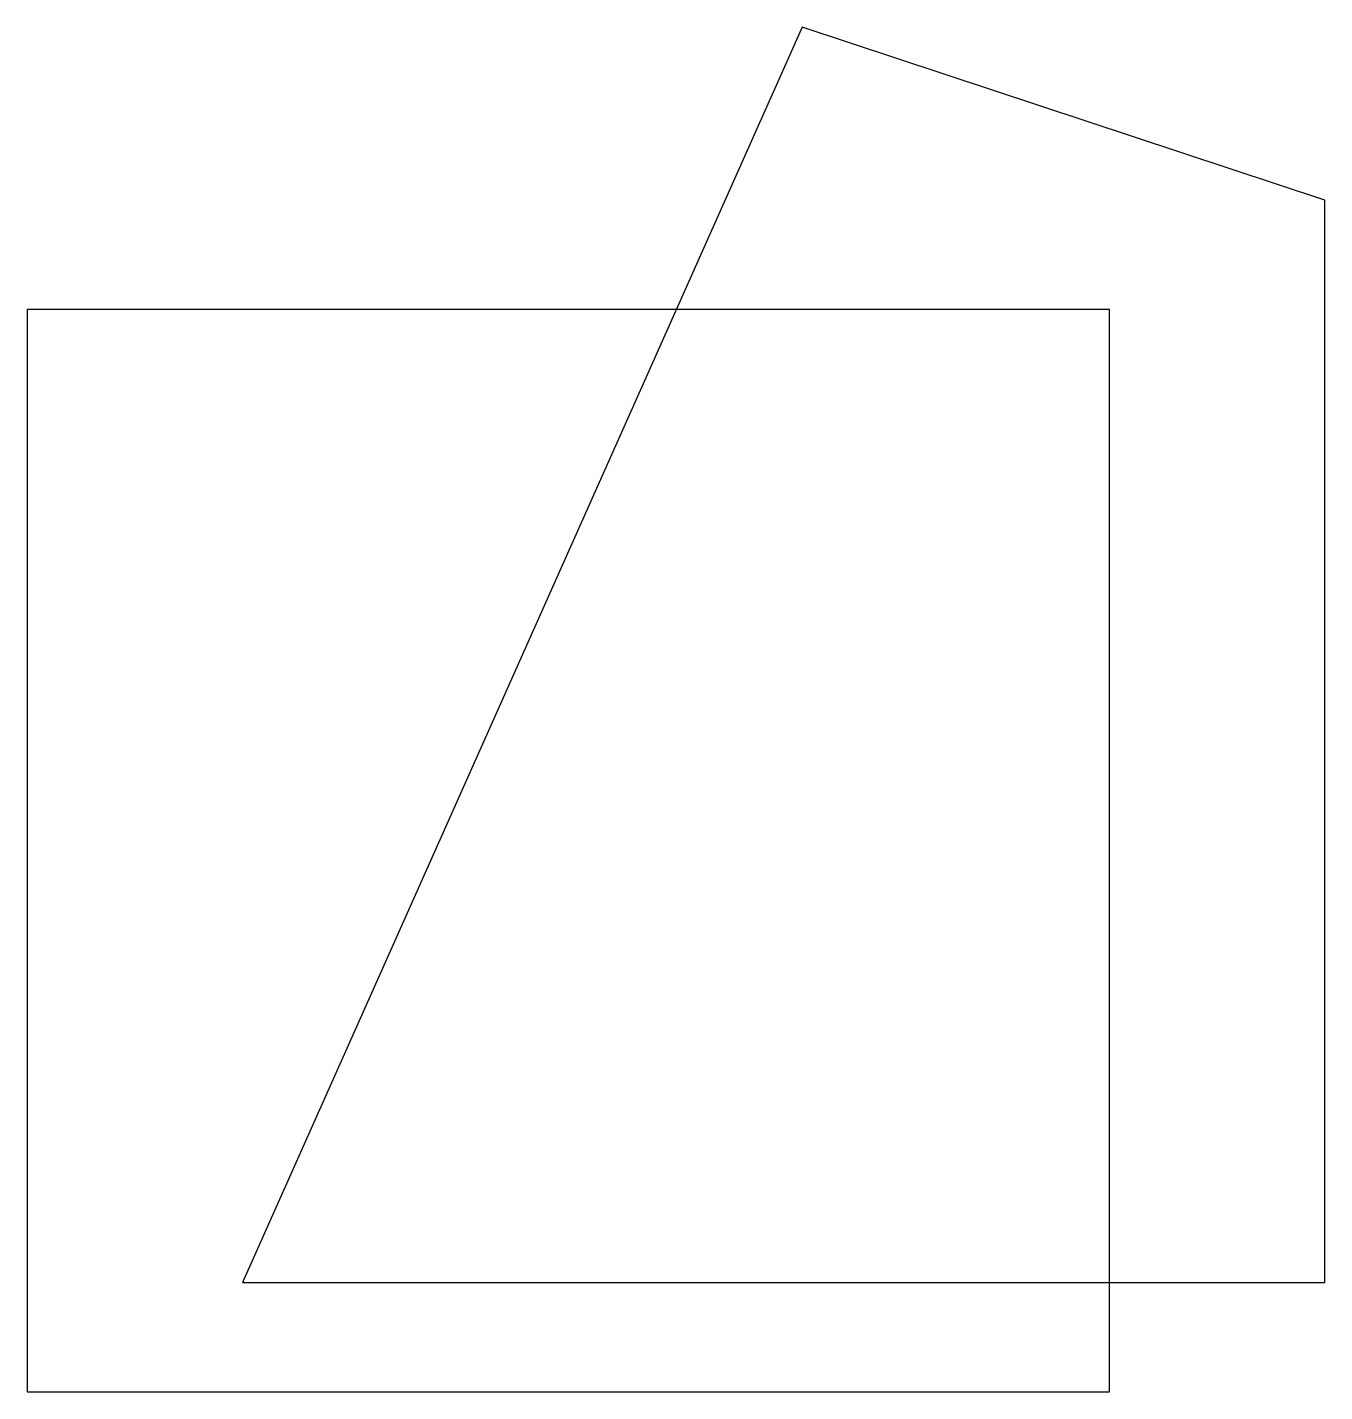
# Model space of a CAD drawing. Header units: millimetres. Extents: x -75 to 105, y -75 to 114.
import ezdxf

# ---------------------------------------------------------------- set-up
doc = ezdxf.new("R2010")
doc.units = ezdxf.units.MM

msp = doc.modelspace()

# ---------------------------------------------------------------- linework, layer by layer
for p, q in [((32.41, 114.09), (-45.18, -59.87)), ((104.82, 90.13), (32.41, 114.09)), ((104.82, -59.87), (104.82, 90.13)), ((75, 75), (-75, 75)), ((-75, 75), (-75, -75)), ((75, -75), (75, 75)), ((-45.18, -59.87), (104.82, -59.87)), ((-75, -75), (75, -75))]:
    msp.add_line(p, q)

doc.saveas('drawing.dxf')
